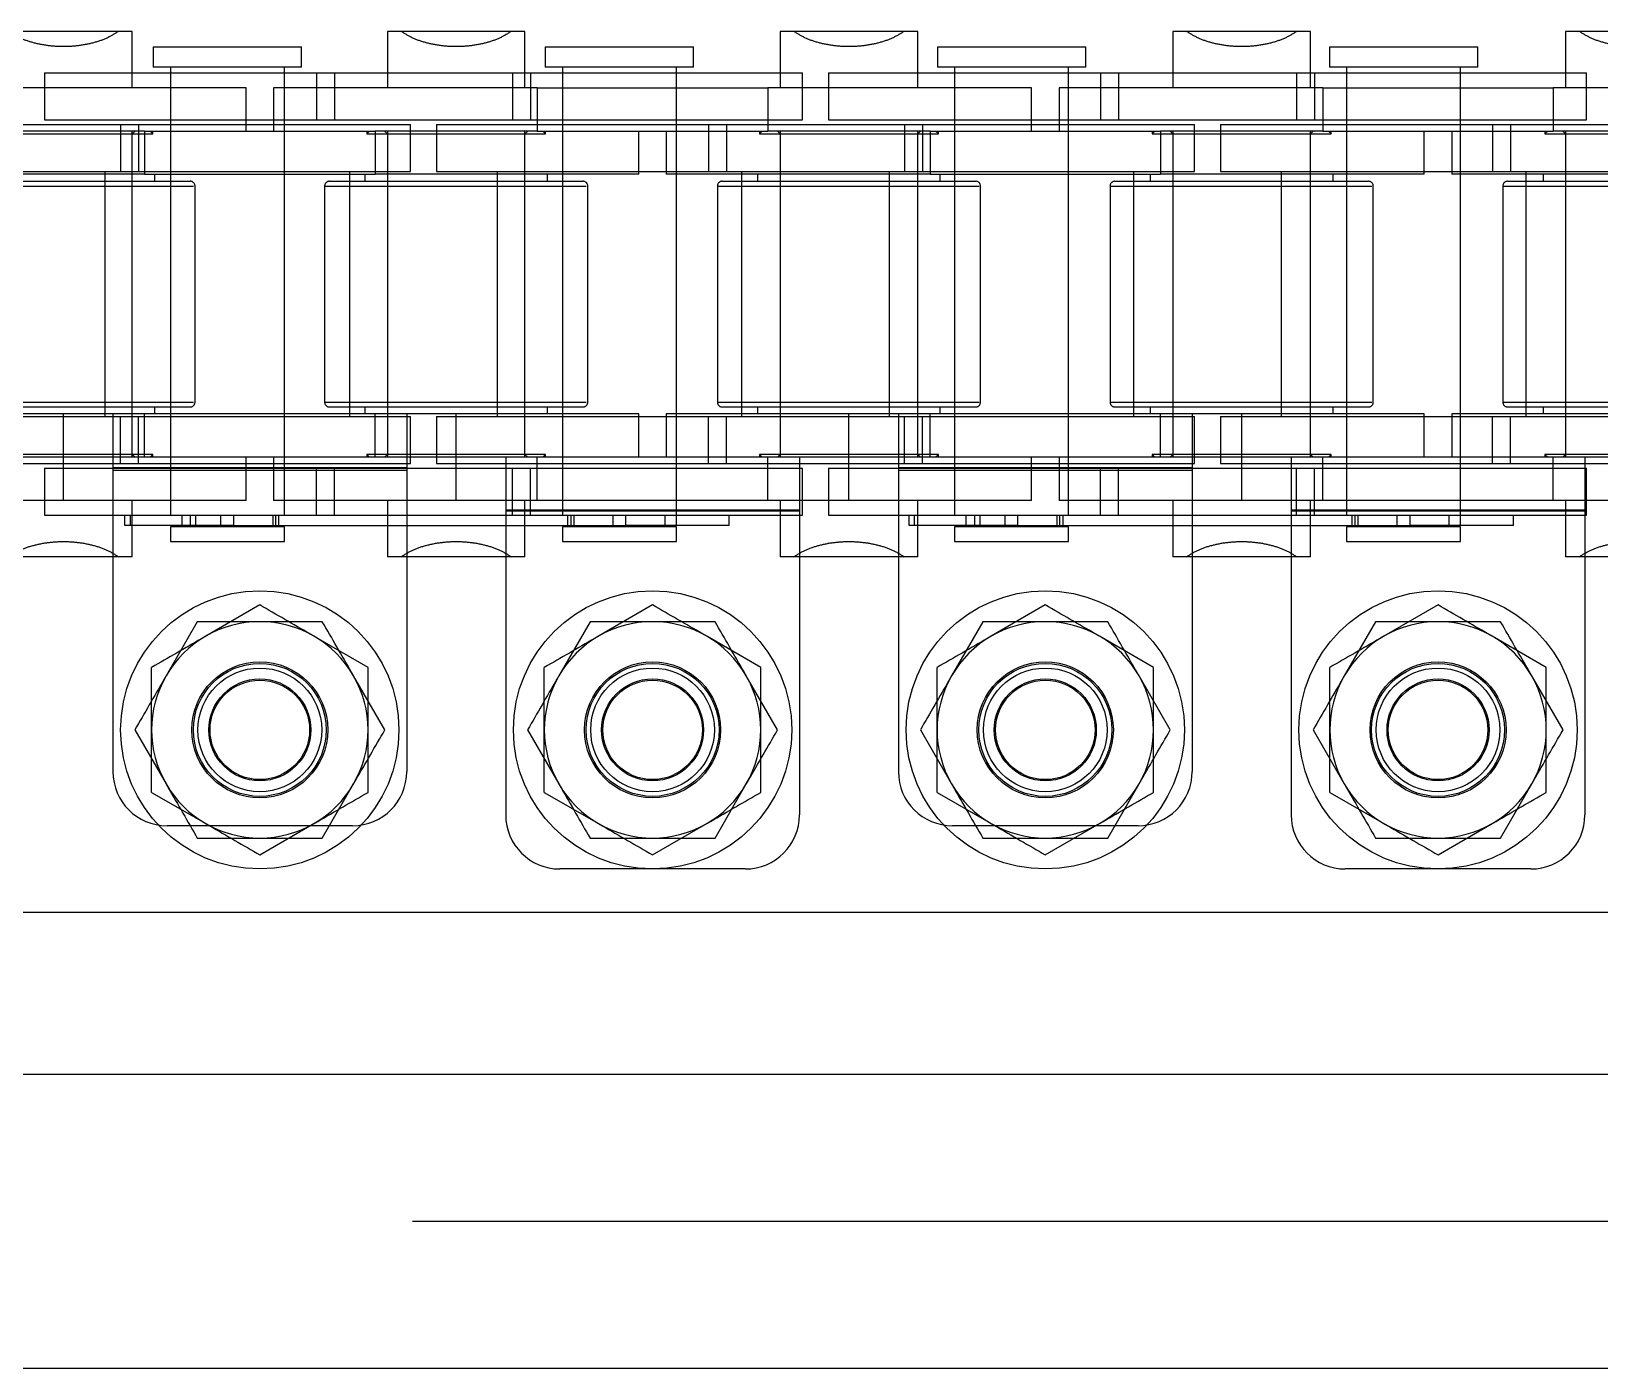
# Model space of a CAD drawing. Header units: metres. Extents: x 0 to 21025, y 0 to 14850.
# Drawn here: x 6210.7 to 6261.4, y 9046.6 to 9089.9 of the extents above; entities that cross this region are included whole.
import ezdxf

# ---------------------------------------------------------------- set-up
doc = ezdxf.new("R2010")
doc.units = ezdxf.units.M
doc.header["$LTSCALE"] = 25
doc.linetypes.add('HIDDEN2', pattern=[4.7625, 3.175, -1.5875])
doc.layers.add('SL4', color=4, linetype='Continuous')
doc.layers.add('ST1', color=7, linetype='HIDDEN2')

msp = doc.modelspace()

# ---------------------------------------------------------------- linework, layer by layer
at = {"layer": 'SL4'}
for p, q in [((5540.514, 9056.144), (6330.277, 9056.144)), ((6490.517, 9046.619), (5540.514, 9046.619))]:
    msp.add_line(p, q, dxfattribs=at)
at = {"layer": 'ST1'}
for p, q in [((6213.509, 9089.884), (6209.949, 9089.884)), ((6213.954, 9089.884), (6213.509, 9089.884)), ((6213.954, 9088.059), (6213.954, 9089.884)), ((6222.649, 9089.884), (6222.204, 9089.884)), ((6222.204, 9089.884), (6222.204, 9088.059)), ((6226.209, 9089.884), (6222.649, 9089.884)), ((6226.654, 9089.884), (6226.209, 9089.884)), ((6226.654, 9088.059), (6226.654, 9089.884)), ((6235.349, 9089.884), (6234.904, 9089.884)), ((6234.904, 9089.884), (6234.904, 9088.059)), ((6238.909, 9089.884), (6235.349, 9089.884)), ((6239.354, 9089.884), (6238.909, 9089.884)), ((6239.354, 9088.059), (6239.354, 9089.884)), ((6248.049, 9089.884), (6247.604, 9089.884)), ((6247.604, 9089.884), (6247.604, 9088.059)), ((6251.609, 9089.884), (6248.049, 9089.884)), ((6252.054, 9089.884), (6251.609, 9089.884)), ((6252.054, 9088.059), (6252.054, 9089.884)), ((6260.749, 9089.884), (6260.304, 9089.884)), ((6260.304, 9089.884), (6260.304, 9088.059)), ((6264.309, 9089.884), (6260.749, 9089.884)), ((6214.632, 9089.384), (6219.429, 9089.384)), ((6214.632, 9089.384), (6214.632, 9088.725)), ((6219.429, 9088.725), (6219.429, 9089.384)), ((6227.31, 9089.384), (6232.107, 9089.384)), ((6227.31, 9089.384), (6227.31, 9088.725)), ((6232.107, 9088.725), (6232.107, 9089.384)), ((6239.989, 9089.384), (6244.786, 9089.384)), ((6239.989, 9089.384), (6239.989, 9088.725)), ((6244.786, 9088.725), (6244.786, 9089.384)), ((6252.667, 9089.384), (6257.464, 9089.384)), ((6252.667, 9089.384), (6252.667, 9088.725)), ((6257.464, 9088.725), (6257.464, 9089.384)), ((6211.111, 9088.541), (6220.492, 9088.541)), ((6211.111, 9088.541), (6211.111, 9087.021)), ((6214.636, 9088.725), (6214.632, 9088.725)), ((6219.429, 9088.725), (6214.636, 9088.725)), ((6215.186, 9088.725), (6215.186, 9074.227)), ((6215.186, 9088.541), (6215.186, 9087.021)), ((6218.876, 9074.227), (6218.876, 9088.725)), ((6218.876, 9087.021), (6218.876, 9088.541)), ((6219.908, 9088.541), (6219.908, 9087.021)), ((6220.492, 9088.541), (6220.492, 9087.021)), ((6220.492, 9088.541), (6226.831, 9088.541)), ((6226.247, 9088.541), (6226.247, 9087.021)), ((6226.831, 9088.541), (6226.831, 9087.021)), ((6226.831, 9088.541), (6235.629, 9088.541)), ((6227.314, 9088.725), (6227.31, 9088.725)), ((6232.107, 9088.725), (6227.314, 9088.725)), ((6227.864, 9088.725), (6227.864, 9074.227)), ((6227.864, 9088.541), (6227.864, 9087.021)), ((6231.554, 9074.227), (6231.554, 9088.725)), ((6231.554, 9087.021), (6231.554, 9088.541)), ((6235.629, 9087.021), (6235.629, 9088.541)), ((6236.467, 9088.541), (6245.849, 9088.541)), ((6236.467, 9088.541), (6236.467, 9087.021)), ((6239.993, 9088.725), (6239.989, 9088.725)), ((6244.786, 9088.725), (6239.993, 9088.725)), ((6240.542, 9088.725), (6240.542, 9074.227)), ((6240.542, 9088.541), (6240.542, 9087.021)), ((6244.232, 9074.227), (6244.232, 9088.725)), ((6244.232, 9087.021), (6244.232, 9088.541)), ((6245.265, 9088.541), (6245.265, 9087.021)), ((6245.849, 9088.541), (6245.849, 9087.021)), ((6245.849, 9088.541), (6252.188, 9088.541)), ((6251.604, 9088.541), (6251.604, 9087.021)), ((6252.188, 9088.541), (6252.188, 9087.021)), ((6252.188, 9088.541), (6260.985, 9088.541)), ((6252.671, 9088.725), (6252.667, 9088.725)), ((6257.464, 9088.725), (6252.671, 9088.725)), ((6253.22, 9088.725), (6253.22, 9074.227)), ((6253.22, 9088.541), (6253.22, 9087.021)), ((6256.91, 9074.227), (6256.91, 9088.725)), ((6256.91, 9087.021), (6256.91, 9088.541)), ((6260.985, 9087.021), (6260.985, 9088.541)), ((6217.634, 9088.059), (6209.107, 9088.059)), ((6217.634, 9086.659), (6217.634, 9088.059)), ((6227.051, 9088.059), (6218.524, 9088.059)), ((6218.524, 9088.059), (6218.524, 9086.659)), ((6227.051, 9088.059), (6227.051, 9086.659)), ((6227.051, 9088.059), (6227.051, 9086.659)), ((6227.051, 9088.059), (6234.507, 9088.059)), ((6234.507, 9088.059), (6234.507, 9086.659)), ((6243.034, 9088.059), (6234.507, 9088.059)), ((6234.507, 9088.059), (6234.507, 9086.659)), ((6243.034, 9086.659), (6243.034, 9088.059)), ((6252.451, 9088.059), (6243.924, 9088.059)), ((6243.924, 9088.059), (6243.924, 9086.659)), ((6252.451, 9088.059), (6252.451, 9086.659)), ((6252.451, 9088.059), (6252.451, 9086.659)), ((6252.451, 9088.059), (6259.907, 9088.059)), ((6259.907, 9088.059), (6259.907, 9086.659)), ((6268.434, 9088.059), (6259.907, 9088.059)), ((6259.907, 9088.059), (6259.907, 9086.659)), ((6207.814, 9086.869), (6214.153, 9086.869)), ((6211.111, 9087.021), (6220.492, 9087.021)), ((6213.569, 9086.869), (6213.569, 9085.349)), ((6214.153, 9086.869), (6214.153, 9085.349)), ((6214.153, 9086.869), (6222.951, 9086.869)), ((6215.186, 9086.869), (6215.186, 9085.349)), ((6218.876, 9085.349), (6218.876, 9086.869)), ((6220.492, 9087.021), (6226.831, 9087.021)), ((6222.951, 9085.349), (6222.951, 9086.869)), ((6223.789, 9086.869), (6233.17, 9086.869)), ((6223.789, 9086.869), (6223.789, 9085.349)), ((6226.831, 9087.021), (6235.629, 9087.021)), ((6227.864, 9086.869), (6227.864, 9085.349)), ((6231.554, 9085.349), (6231.554, 9086.869)), ((6232.586, 9086.869), (6232.586, 9085.349)), ((6233.17, 9086.869), (6233.17, 9085.349)), ((6233.17, 9086.869), (6239.51, 9086.869)), ((6236.467, 9087.021), (6245.849, 9087.021)), ((6238.925, 9086.869), (6238.925, 9085.349)), ((6239.51, 9086.869), (6239.51, 9085.349)), ((6239.51, 9086.869), (6248.307, 9086.869)), ((6240.542, 9086.869), (6240.542, 9085.349)), ((6244.232, 9085.349), (6244.232, 9086.869)), ((6245.849, 9087.021), (6252.188, 9087.021)), ((6248.307, 9085.349), (6248.307, 9086.869)), ((6249.145, 9086.869), (6258.527, 9086.869)), ((6249.145, 9086.869), (6249.145, 9085.349)), ((6252.188, 9087.021), (6260.985, 9087.021)), ((6253.22, 9086.869), (6253.22, 9085.349)), ((6256.91, 9085.349), (6256.91, 9086.869)), ((6257.943, 9086.869), (6257.943, 9085.349)), ((6258.527, 9086.869), (6258.527, 9085.349)), ((6258.527, 9086.869), (6264.866, 9086.869)), ((6208.837, 9086.57), (6214.622, 9086.57)), ((6214.351, 9086.659), (6209.107, 9086.659)), ((6213.954, 9076.109), (6213.954, 9086.659)), ((6213.954, 9086.57), (6214.043, 9086.659)), ((6213.954, 9076.198), (6213.954, 9086.57)), ((6214.351, 9086.659), (6214.351, 9085.259)), ((6214.351, 9086.659), (6214.351, 9085.259)), ((6214.351, 9086.659), (6221.807, 9086.659)), ((6214.622, 9086.57), (6214.533, 9086.659)), ((6214.622, 9086.57), (6214.622, 9086.659)), ((6221.537, 9086.659), (6221.537, 9086.57)), ((6221.626, 9086.659), (6221.537, 9086.57)), ((6221.537, 9086.57), (6227.322, 9086.57)), ((6227.051, 9086.659), (6221.807, 9086.659)), ((6221.807, 9086.659), (6221.807, 9085.259)), ((6227.051, 9086.659), (6221.807, 9086.659)), ((6221.807, 9086.659), (6221.807, 9085.259)), ((6222.115, 9086.659), (6222.204, 9086.57)), ((6222.204, 9086.659), (6222.204, 9076.109)), ((6222.204, 9086.57), (6222.204, 9076.198)), ((6226.654, 9076.109), (6226.654, 9086.659)), ((6226.654, 9086.57), (6226.743, 9086.659)), ((6226.654, 9076.198), (6226.654, 9086.57)), ((6227.051, 9086.659), (6234.507, 9086.659)), ((6227.322, 9086.57), (6227.233, 9086.659)), ((6227.322, 9086.57), (6227.322, 9086.659)), ((6230.334, 9085.259), (6230.334, 9086.659)), ((6231.224, 9086.659), (6231.224, 9085.259)), ((6234.326, 9086.659), (6234.237, 9086.57)), ((6234.237, 9086.659), (6234.237, 9086.57)), ((6234.237, 9086.57), (6240.022, 9086.57)), ((6239.751, 9086.659), (6234.507, 9086.659)), ((6239.751, 9086.659), (6234.507, 9086.659)), ((6234.815, 9086.659), (6234.904, 9086.57)), ((6234.904, 9086.659), (6234.904, 9076.109)), ((6234.904, 9086.57), (6234.904, 9076.198)), ((6239.354, 9076.109), (6239.354, 9086.659)), ((6239.354, 9086.57), (6239.443, 9086.659)), ((6239.354, 9076.198), (6239.354, 9086.57)), ((6239.751, 9086.659), (6239.751, 9085.259)), ((6239.751, 9086.659), (6239.751, 9085.259)), ((6239.751, 9086.659), (6247.207, 9086.659)), ((6240.022, 9086.57), (6239.933, 9086.659)), ((6240.022, 9086.57), (6240.022, 9086.659)), ((6246.937, 9086.659), (6246.937, 9086.57)), ((6247.026, 9086.659), (6246.937, 9086.57)), ((6246.937, 9086.57), (6252.722, 9086.57)), ((6252.451, 9086.659), (6247.207, 9086.659)), ((6247.207, 9086.659), (6247.207, 9085.259)), ((6247.207, 9086.659), (6247.207, 9085.259)), ((6247.515, 9086.659), (6247.604, 9086.57)), ((6247.604, 9086.659), (6247.604, 9076.109)), ((6247.604, 9086.57), (6247.604, 9076.198)), ((6252.054, 9076.109), (6252.054, 9086.659)), ((6252.054, 9086.57), (6252.143, 9086.659)), ((6252.054, 9076.198), (6252.054, 9086.57)), ((6252.451, 9086.659), (6259.907, 9086.659)), ((6252.722, 9086.57), (6252.633, 9086.659)), ((6252.722, 9086.57), (6252.722, 9086.659)), ((6255.734, 9085.259), (6255.734, 9086.659)), ((6256.624, 9086.659), (6256.624, 9085.259)), ((6259.637, 9086.659), (6259.637, 9086.57)), ((6259.726, 9086.659), (6259.637, 9086.57)), ((6259.637, 9086.57), (6265.422, 9086.57)), ((6265.151, 9086.659), (6259.907, 9086.659)), ((6260.215, 9086.659), (6260.304, 9086.57)), ((6260.304, 9086.659), (6260.304, 9076.109)), ((6260.304, 9086.57), (6260.304, 9076.198)), ((6214.351, 9085.259), (6205.824, 9085.259)), ((6207.814, 9085.349), (6214.153, 9085.349)), ((6213.071, 9085.349), (6213.071, 9077.419)), ((6214.153, 9085.349), (6222.951, 9085.349)), ((6214.351, 9085.259), (6221.807, 9085.259)), ((6214.684, 9085.034), (6214.684, 9085.259)), ((6215.186, 9085.349), (6215.186, 9077.419)), ((6218.876, 9077.419), (6218.876, 9085.349)), ((6220.991, 9077.419), (6220.991, 9085.349)), ((6221.474, 9085.259), (6221.474, 9085.034)), ((6230.334, 9085.259), (6221.807, 9085.259)), ((6223.789, 9085.349), (6233.17, 9085.349)), ((6225.749, 9085.349), (6225.749, 9077.419)), ((6227.384, 9085.034), (6227.384, 9085.259)), ((6227.864, 9085.349), (6227.864, 9077.419)), ((6239.751, 9085.259), (6231.224, 9085.259)), ((6231.554, 9077.419), (6231.554, 9085.349)), ((6233.17, 9085.349), (6239.51, 9085.349)), ((6233.669, 9077.419), (6233.669, 9085.349)), ((6234.174, 9085.259), (6234.174, 9085.034)), ((6238.427, 9085.349), (6238.427, 9077.419)), ((6239.51, 9085.349), (6248.307, 9085.349)), ((6239.751, 9085.259), (6247.207, 9085.259)), ((6240.084, 9085.034), (6240.084, 9085.259)), ((6240.542, 9085.349), (6240.542, 9077.419)), ((6244.232, 9077.419), (6244.232, 9085.349)), ((6246.347, 9077.419), (6246.347, 9085.349)), ((6246.874, 9085.259), (6246.874, 9085.034)), ((6255.734, 9085.259), (6247.207, 9085.259)), ((6249.145, 9085.349), (6258.527, 9085.349)), ((6251.105, 9085.349), (6251.105, 9077.419)), ((6252.784, 9085.034), (6252.784, 9085.259)), ((6253.22, 9085.349), (6253.22, 9077.419)), ((6265.151, 9085.259), (6256.624, 9085.259)), ((6256.91, 9077.419), (6256.91, 9085.349)), ((6258.527, 9085.349), (6264.866, 9085.349)), ((6259.025, 9077.419), (6259.025, 9085.349)), ((6259.574, 9085.259), (6259.574, 9085.034)), ((6207.474, 9084.879), (6215.937, 9084.879)), ((6207.629, 9085.034), (6215.829, 9085.034)), ((6215.984, 9077.888), (6215.984, 9084.879)), ((6220.174, 9084.879), (6228.637, 9084.879)), ((6220.174, 9084.879), (6220.174, 9077.888)), ((6220.329, 9085.034), (6228.529, 9085.034)), ((6228.684, 9077.888), (6228.684, 9084.879)), ((6232.874, 9084.879), (6241.337, 9084.879)), ((6232.874, 9084.879), (6232.874, 9077.888)), ((6233.029, 9085.034), (6241.229, 9085.034)), ((6241.384, 9077.888), (6241.384, 9084.879)), ((6245.574, 9084.879), (6254.037, 9084.879)), ((6245.574, 9084.879), (6245.574, 9077.888)), ((6245.729, 9085.034), (6253.929, 9085.034)), ((6254.084, 9077.888), (6254.084, 9084.879)), ((6258.274, 9084.879), (6266.737, 9084.879)), ((6258.274, 9084.879), (6258.274, 9077.888)), ((6258.429, 9085.034), (6266.629, 9085.034)), ((6207.474, 9077.888), (6215.937, 9077.888)), ((6207.629, 9077.733), (6215.829, 9077.733)), ((6214.684, 9077.509), (6214.684, 9077.733)), ((6220.174, 9077.888), (6228.637, 9077.888)), ((6220.329, 9077.733), (6228.529, 9077.733)), ((6221.474, 9077.733), (6221.474, 9077.509)), ((6227.384, 9077.509), (6227.384, 9077.733)), ((6232.874, 9077.888), (6241.337, 9077.888)), ((6233.029, 9077.733), (6241.229, 9077.733)), ((6234.174, 9077.733), (6234.174, 9077.509)), ((6240.084, 9077.509), (6240.084, 9077.733)), ((6245.574, 9077.888), (6254.037, 9077.888)), ((6245.729, 9077.733), (6253.929, 9077.733)), ((6246.874, 9077.733), (6246.874, 9077.509)), ((6252.784, 9077.509), (6252.784, 9077.733)), ((6258.274, 9077.888), (6266.737, 9077.888)), ((6258.429, 9077.733), (6266.629, 9077.733)), ((6259.574, 9077.733), (6259.574, 9077.509)), ((6211.729, 9077.509), (6205.824, 9077.509)), ((6207.814, 9077.419), (6214.153, 9077.419)), ((6211.729, 9076.109), (6211.729, 9077.509)), ((6213.329, 9077.509), (6211.729, 9077.509)), ((6222.829, 9077.509), (6213.329, 9077.509)), ((6213.329, 9077.509), (6213.329, 9075.759)), ((6213.569, 9075.899), (6213.569, 9077.419)), ((6214.153, 9075.899), (6214.153, 9077.419)), ((6214.153, 9077.419), (6222.951, 9077.419)), ((6214.351, 9076.109), (6214.351, 9077.509)), ((6215.186, 9077.419), (6215.186, 9075.899)), ((6218.876, 9075.899), (6218.876, 9077.419)), ((6221.807, 9076.109), (6221.807, 9077.509)), ((6222.829, 9077.509), (6222.829, 9075.759)), ((6224.429, 9077.509), (6222.829, 9077.509)), ((6222.951, 9075.899), (6222.951, 9077.419)), ((6223.789, 9077.419), (6233.17, 9077.419)), ((6223.789, 9077.419), (6223.789, 9075.899)), ((6224.429, 9076.109), (6224.429, 9077.509)), ((6230.334, 9077.509), (6224.429, 9077.509)), ((6227.864, 9077.419), (6227.864, 9075.899)), ((6230.334, 9076.109), (6230.334, 9077.509)), ((6237.129, 9077.509), (6231.224, 9077.509)), ((6231.224, 9077.509), (6231.224, 9076.109)), ((6231.554, 9075.899), (6231.554, 9077.419)), ((6232.586, 9075.899), (6232.586, 9077.419)), ((6233.17, 9075.899), (6233.17, 9077.419)), ((6233.17, 9077.419), (6239.51, 9077.419)), ((6237.129, 9076.109), (6237.129, 9077.509)), ((6238.729, 9077.509), (6237.129, 9077.509)), ((6248.229, 9077.509), (6238.729, 9077.509)), ((6238.729, 9077.509), (6238.729, 9075.759)), ((6238.925, 9075.899), (6238.925, 9077.419)), ((6239.51, 9075.899), (6239.51, 9077.419)), ((6239.51, 9077.419), (6248.307, 9077.419)), ((6239.751, 9076.109), (6239.751, 9077.509)), ((6240.542, 9077.419), (6240.542, 9075.899)), ((6244.232, 9075.899), (6244.232, 9077.419)), ((6247.207, 9076.109), (6247.207, 9077.509)), ((6248.229, 9077.509), (6248.229, 9075.759)), ((6249.829, 9077.509), (6248.229, 9077.509)), ((6248.307, 9075.899), (6248.307, 9077.419)), ((6249.145, 9077.419), (6258.527, 9077.419)), ((6249.145, 9077.419), (6249.145, 9075.899)), ((6249.829, 9076.109), (6249.829, 9077.509)), ((6255.734, 9077.509), (6249.829, 9077.509)), ((6253.22, 9077.419), (6253.22, 9075.899)), ((6255.734, 9076.109), (6255.734, 9077.509)), ((6262.529, 9077.509), (6256.624, 9077.509)), ((6256.624, 9077.509), (6256.624, 9076.109)), ((6256.91, 9075.899), (6256.91, 9077.419)), ((6257.943, 9075.899), (6257.943, 9077.419)), ((6258.527, 9075.899), (6258.527, 9077.419)), ((6258.527, 9077.419), (6264.866, 9077.419)), ((6214.622, 9076.198), (6208.837, 9076.198)), ((6214.043, 9076.109), (6213.954, 9076.198)), ((6214.533, 9076.109), (6214.622, 9076.198)), ((6214.622, 9076.109), (6214.622, 9076.198)), ((6227.322, 9076.198), (6221.537, 9076.198)), ((6221.537, 9076.198), (6221.537, 9076.109)), ((6221.537, 9076.198), (6221.626, 9076.109)), ((6222.204, 9076.198), (6222.115, 9076.109)), ((6226.743, 9076.109), (6226.654, 9076.198)), ((6227.233, 9076.109), (6227.322, 9076.198)), ((6227.322, 9076.109), (6227.322, 9076.198)), ((6240.022, 9076.198), (6234.237, 9076.198)), ((6234.237, 9076.198), (6234.237, 9076.109)), ((6234.237, 9076.198), (6234.326, 9076.109)), ((6234.904, 9076.198), (6234.815, 9076.109)), ((6239.443, 9076.109), (6239.354, 9076.198)), ((6239.933, 9076.109), (6240.022, 9076.198)), ((6240.022, 9076.109), (6240.022, 9076.198)), ((6252.722, 9076.198), (6246.937, 9076.198)), ((6246.937, 9076.198), (6246.937, 9076.109)), ((6246.937, 9076.198), (6247.026, 9076.109)), ((6247.604, 9076.198), (6247.515, 9076.109)), ((6252.143, 9076.109), (6252.054, 9076.198)), ((6252.633, 9076.109), (6252.722, 9076.198)), ((6252.722, 9076.109), (6252.722, 9076.198)), ((6265.422, 9076.198), (6259.637, 9076.198)), ((6259.637, 9076.198), (6259.637, 9076.109)), ((6259.637, 9076.198), (6259.726, 9076.109)), ((6260.304, 9076.198), (6260.215, 9076.109)), ((6207.814, 9075.899), (6214.153, 9075.899)), ((6211.729, 9076.109), (6210.129, 9076.109)), ((6211.111, 9075.747), (6220.492, 9075.747)), ((6211.111, 9075.747), (6211.111, 9074.227)), ((6211.729, 9074.709), (6211.729, 9076.109)), ((6213.329, 9076.109), (6211.729, 9076.109)), ((6222.829, 9076.109), (6213.329, 9076.109)), ((6222.829, 9075.759), (6213.329, 9075.759)), ((6213.329, 9075.759), (6213.329, 9065.934)), ((6222.829, 9075.671), (6213.329, 9075.671)), ((6214.153, 9075.899), (6222.951, 9075.899)), ((6215.186, 9075.747), (6215.186, 9074.227)), ((6217.634, 9074.709), (6217.634, 9076.109)), ((6218.524, 9076.109), (6218.524, 9074.709)), ((6218.876, 9074.227), (6218.876, 9075.747)), ((6219.908, 9074.227), (6219.908, 9075.747)), ((6220.492, 9074.227), (6220.492, 9075.747)), ((6220.492, 9075.747), (6226.831, 9075.747)), ((6224.429, 9076.109), (6222.829, 9076.109)), ((6222.829, 9075.759), (6222.829, 9065.934)), ((6223.789, 9075.899), (6233.17, 9075.899)), ((6224.429, 9074.709), (6224.429, 9076.109)), ((6226.029, 9076.109), (6224.429, 9076.109)), ((6235.529, 9076.109), (6226.029, 9076.109)), ((6226.029, 9076.109), (6226.029, 9074.359)), ((6226.247, 9074.227), (6226.247, 9075.747)), ((6226.831, 9074.227), (6226.831, 9075.747)), ((6226.831, 9075.747), (6235.629, 9075.747)), ((6227.051, 9074.709), (6227.051, 9076.109)), ((6227.864, 9075.747), (6227.864, 9074.227)), ((6231.554, 9073.894), (6231.554, 9075.747)), ((6233.17, 9075.899), (6239.51, 9075.899)), ((6234.507, 9074.709), (6234.507, 9076.109)), ((6235.529, 9076.109), (6235.529, 9074.359)), ((6237.129, 9076.109), (6235.529, 9076.109)), ((6235.629, 9074.227), (6235.629, 9075.747)), ((6236.467, 9075.747), (6245.849, 9075.747)), ((6236.467, 9075.747), (6236.467, 9074.227)), ((6237.129, 9074.709), (6237.129, 9076.109)), ((6238.729, 9076.109), (6237.129, 9076.109)), ((6248.229, 9076.109), (6238.729, 9076.109)), ((6248.229, 9075.759), (6238.729, 9075.759)), ((6238.729, 9075.759), (6238.729, 9065.934)), ((6248.229, 9075.671), (6238.729, 9075.671)), ((6239.51, 9075.899), (6248.307, 9075.899)), ((6240.542, 9075.747), (6240.542, 9074.227)), ((6243.034, 9074.709), (6243.034, 9076.109)), ((6243.924, 9076.109), (6243.924, 9074.709)), ((6244.232, 9074.227), (6244.232, 9075.747)), ((6245.265, 9074.227), (6245.265, 9075.747)), ((6245.849, 9074.227), (6245.849, 9075.747)), ((6245.849, 9075.747), (6252.188, 9075.747)), ((6249.829, 9076.109), (6248.229, 9076.109)), ((6248.229, 9075.759), (6248.229, 9065.934)), ((6249.145, 9075.899), (6258.527, 9075.899)), ((6249.829, 9074.709), (6249.829, 9076.109)), ((6251.429, 9076.109), (6249.829, 9076.109)), ((6260.929, 9076.109), (6251.429, 9076.109)), ((6251.429, 9076.109), (6251.429, 9074.359)), ((6251.604, 9074.227), (6251.604, 9075.747)), ((6252.188, 9074.227), (6252.188, 9075.747)), ((6252.188, 9075.747), (6260.985, 9075.747)), ((6252.451, 9074.709), (6252.451, 9076.109)), ((6253.22, 9075.747), (6253.22, 9074.227)), ((6256.91, 9073.894), (6256.91, 9075.747)), ((6258.527, 9075.899), (6264.866, 9075.899)), ((6259.907, 9074.709), (6259.907, 9076.109)), ((6260.929, 9076.109), (6260.929, 9074.359)), ((6262.529, 9076.109), (6260.929, 9076.109)), ((6260.985, 9074.227), (6260.985, 9075.747)), ((6211.729, 9074.709), (6210.129, 9074.709)), ((6217.634, 9074.709), (6211.729, 9074.709)), ((6213.954, 9072.884), (6213.954, 9074.709)), ((6224.429, 9074.709), (6218.524, 9074.709)), ((6222.204, 9074.709), (6222.204, 9072.884)), ((6226.029, 9074.709), (6224.429, 9074.709)), ((6235.529, 9074.709), (6226.029, 9074.709)), ((6226.654, 9072.884), (6226.654, 9074.709)), ((6234.904, 9074.709), (6234.904, 9072.884)), ((6237.129, 9074.709), (6235.529, 9074.709)), ((6243.034, 9074.709), (6237.129, 9074.709)), ((6239.354, 9072.884), (6239.354, 9074.709)), ((6249.829, 9074.709), (6243.924, 9074.709)), ((6247.604, 9074.709), (6247.604, 9072.884)), ((6251.429, 9074.709), (6249.829, 9074.709)), ((6260.929, 9074.709), (6251.429, 9074.709)), ((6252.054, 9072.884), (6252.054, 9074.709)), ((6260.304, 9074.709), (6260.304, 9072.884)), ((6262.529, 9074.709), (6260.929, 9074.709)), ((6211.111, 9074.227), (6220.492, 9074.227)), ((6213.719, 9073.894), (6213.719, 9074.227)), ((6213.892, 9073.894), (6213.892, 9074.227)), ((6215.555, 9074.227), (6215.555, 9073.858)), ((6215.839, 9073.894), (6215.839, 9074.227)), ((6216.012, 9073.894), (6216.012, 9074.227)), ((6216.823, 9073.894), (6216.823, 9074.227)), ((6217.238, 9073.894), (6217.238, 9074.227)), ((6218.507, 9073.858), (6218.507, 9074.227)), ((6218.595, 9073.894), (6218.595, 9074.227)), ((6218.699, 9073.894), (6218.699, 9074.227)), ((6220.492, 9074.227), (6226.831, 9074.227)), ((6235.529, 9074.396), (6226.029, 9074.396)), ((6235.529, 9074.359), (6226.029, 9074.359)), ((6226.029, 9074.359), (6226.029, 9064.534)), ((6226.831, 9074.227), (6235.629, 9074.227)), ((6228.041, 9073.894), (6228.041, 9074.227)), ((6228.144, 9073.894), (6228.144, 9074.227)), ((6228.233, 9074.227), (6228.233, 9073.858)), ((6229.501, 9073.894), (6229.501, 9074.227)), ((6229.916, 9073.894), (6229.916, 9074.227)), ((6231.185, 9073.858), (6231.185, 9074.227)), ((6233.261, 9073.894), (6233.261, 9074.227)), ((6235.529, 9074.359), (6235.529, 9064.534)), ((6236.467, 9074.227), (6245.849, 9074.227)), ((6239.075, 9073.894), (6239.075, 9074.227)), ((6239.248, 9073.894), (6239.248, 9074.227)), ((6240.911, 9074.227), (6240.911, 9073.858)), ((6241.196, 9073.894), (6241.196, 9074.227)), ((6241.368, 9073.894), (6241.368, 9074.227)), ((6242.179, 9073.894), (6242.179, 9074.227)), ((6242.595, 9073.894), (6242.595, 9074.227)), ((6243.863, 9073.858), (6243.863, 9074.227)), ((6243.952, 9073.894), (6243.952, 9074.227)), ((6244.055, 9073.894), (6244.055, 9074.227)), ((6245.849, 9074.227), (6252.188, 9074.227)), ((6260.929, 9074.396), (6251.429, 9074.396)), ((6260.929, 9074.359), (6251.429, 9074.359)), ((6251.429, 9074.359), (6251.429, 9064.534)), ((6252.188, 9074.227), (6260.985, 9074.227)), ((6253.397, 9073.894), (6253.397, 9074.227)), ((6253.501, 9073.894), (6253.501, 9074.227)), ((6253.589, 9074.227), (6253.589, 9073.858)), ((6254.858, 9073.894), (6254.858, 9074.227)), ((6255.273, 9073.894), (6255.273, 9074.227)), ((6256.541, 9073.858), (6256.541, 9074.227)), ((6258.617, 9073.894), (6258.617, 9074.227)), ((6260.929, 9074.359), (6260.929, 9064.534)), ((6213.892, 9073.894), (6213.719, 9073.894)), ((6217.238, 9073.894), (6213.892, 9073.894)), ((6218.876, 9073.858), (6215.186, 9073.858)), ((6215.186, 9073.858), (6215.186, 9073.384)), ((6217.238, 9073.894), (6229.916, 9073.894)), ((6218.876, 9073.384), (6218.876, 9073.858)), ((6231.554, 9073.858), (6227.864, 9073.858)), ((6227.864, 9073.858), (6227.864, 9073.384)), ((6233.261, 9073.894), (6229.916, 9073.894)), ((6231.554, 9073.384), (6231.554, 9073.858)), ((6239.248, 9073.894), (6239.075, 9073.894)), ((6242.595, 9073.894), (6239.248, 9073.894)), ((6244.232, 9073.858), (6240.542, 9073.858)), ((6240.542, 9073.858), (6240.542, 9073.384)), ((6242.595, 9073.894), (6255.273, 9073.894)), ((6244.232, 9073.384), (6244.232, 9073.858)), ((6256.91, 9073.858), (6253.22, 9073.858)), ((6253.22, 9073.858), (6253.22, 9073.384)), ((6258.617, 9073.894), (6255.273, 9073.894)), ((6256.91, 9073.384), (6256.91, 9073.858)), ((6215.186, 9073.384), (6218.876, 9073.384)), ((6227.864, 9073.384), (6231.554, 9073.384)), ((6240.542, 9073.384), (6244.232, 9073.384)), ((6253.22, 9073.384), (6256.91, 9073.384)), ((6213.509, 9072.884), (6209.949, 9072.884)), ((6213.954, 9072.884), (6213.509, 9072.884)), ((6222.649, 9072.884), (6222.204, 9072.884)), ((6226.209, 9072.884), (6222.649, 9072.884)), ((6226.654, 9072.884), (6226.209, 9072.884)), ((6235.349, 9072.884), (6234.904, 9072.884)), ((6238.909, 9072.884), (6235.349, 9072.884)), ((6239.354, 9072.884), (6238.909, 9072.884)), ((6248.049, 9072.884), (6247.604, 9072.884)), ((6251.609, 9072.884), (6248.049, 9072.884)), ((6252.054, 9072.884), (6251.609, 9072.884)), ((6260.749, 9072.884), (6260.304, 9072.884)), ((6264.309, 9072.884), (6260.749, 9072.884)), ((6218.079, 9071.325), (6216.329, 9070.315)), ((6230.779, 9071.325), (6229.029, 9070.315)), ((6243.479, 9071.325), (6241.729, 9070.315)), ((6256.179, 9071.325), (6254.429, 9070.315)), ((6216.058, 9070.784), (6215.048, 9069.034)), ((6228.758, 9070.784), (6227.748, 9069.034)), ((6241.458, 9070.784), (6240.448, 9069.034)), ((6254.158, 9070.784), (6253.148, 9069.034)), ((6221.579, 9069.304), (6219.829, 9070.315)), ((6234.279, 9069.304), (6232.529, 9070.315)), ((6246.979, 9069.304), (6245.229, 9070.315)), ((6259.679, 9069.304), (6257.929, 9070.315)), ((6222.121, 9067.284), (6221.11, 9069.034)), ((6234.821, 9067.284), (6233.81, 9069.034)), ((6247.521, 9067.284), (6246.51, 9069.034)), ((6260.221, 9067.284), (6259.21, 9069.034)), ((6214.038, 9067.284), (6215.048, 9065.534)), ((6226.738, 9067.284), (6227.748, 9065.534)), ((6239.438, 9067.284), (6240.448, 9065.534)), ((6252.138, 9067.284), (6253.148, 9065.534)), ((6220.1, 9063.784), (6221.11, 9065.534)), ((6232.8, 9063.784), (6233.81, 9065.534)), ((6245.5, 9063.784), (6246.51, 9065.534)), ((6258.2, 9063.784), (6259.21, 9065.534)), ((6214.579, 9065.263), (6216.329, 9064.252)), ((6227.279, 9065.263), (6229.029, 9064.252)), ((6239.979, 9065.263), (6241.729, 9064.252)), ((6252.679, 9065.263), (6254.429, 9064.252)), ((6221.079, 9064.184), (6215.079, 9064.184)), ((6218.079, 9063.242), (6219.829, 9064.252)), ((6230.779, 9063.242), (6232.529, 9064.252)), ((6246.479, 9064.184), (6240.479, 9064.184)), ((6243.479, 9063.242), (6245.229, 9064.252)), ((6256.179, 9063.242), (6257.929, 9064.252)), ((6233.779, 9062.784), (6227.779, 9062.784)), ((6259.179, 9062.784), (6253.179, 9062.784)), ((6183.269, 9061.384), (6290.989, 9061.384)), ((5540.514, 9056.144), (6330.277, 9056.144)), ((6540.514, 9051.381), (5540.514, 9051.381))]:
    msp.add_line(p, q, dxfattribs=at)
for centre, radius in [((6218.079, 9067.284), 4.5), ((6230.779, 9067.284), 4.5), ((6243.479, 9067.284), 4.5), ((6256.179, 9067.284), 4.5), ((6218.079, 9067.284), 2.2), ((6218.079, 9067.284), 2.15), ((6218.079, 9067.284), 2), ((6230.779, 9067.284), 2.2), ((6230.779, 9067.284), 2.15), ((6230.779, 9067.284), 2), ((6243.479, 9067.284), 2.2), ((6243.479, 9067.284), 2.15), ((6243.479, 9067.284), 2), ((6256.179, 9067.284), 2.2), ((6256.179, 9067.284), 2.15), ((6256.179, 9067.284), 2), ((6218.079, 9067.284), 1.65), ((6218.079, 9067.284), 1.61), ((6230.779, 9067.284), 1.65), ((6230.779, 9067.284), 1.61), ((6243.479, 9067.284), 1.65), ((6243.479, 9067.284), 1.61), ((6256.179, 9067.284), 1.65), ((6256.179, 9067.284), 1.61)]:
    msp.add_circle(centre, radius, dxfattribs=at)
for centre, radius, start, end in [((6215.829, 9084.879), 0.155, 0, 90), ((6220.329, 9084.879), 0.155, 90, 180), ((6228.529, 9084.879), 0.155, 0, 90), ((6233.029, 9084.879), 0.155, 90, 180), ((6241.229, 9084.879), 0.155, 0, 90), ((6245.729, 9084.879), 0.155, 90, 180), ((6253.929, 9084.879), 0.155, 0, 90), ((6258.429, 9084.879), 0.155, 90, 180), ((6215.829, 9077.888), 0.155, 270, 0), ((6220.329, 9077.888), 0.155, 180, 270), ((6228.529, 9077.888), 0.155, 270, 0), ((6233.029, 9077.888), 0.155, 180, 270), ((6241.229, 9077.888), 0.155, 270, 0), ((6245.729, 9077.888), 0.155, 180, 270), ((6253.929, 9077.888), 0.155, 270, 0), ((6258.429, 9077.888), 0.155, 180, 270), ((6218.079, 9067.284), 3.5, 90, 150), ((6218.079, 9067.284), 3.5, 30, 90), ((6230.779, 9067.284), 3.5, 90, 150), ((6230.779, 9067.284), 3.5, 30, 90), ((6243.479, 9067.284), 3.5, 90, 150), ((6243.479, 9067.284), 3.5, 30, 90), ((6256.179, 9067.284), 3.5, 90, 150), ((6256.179, 9067.284), 3.5, 30, 90), ((6218.079, 9067.284), 3.5, 150, 210), ((6218.079, 9067.284), 3.5, 330, 30), ((6230.779, 9067.284), 3.5, 150, 210), ((6230.779, 9067.284), 3.5, 330, 30), ((6243.479, 9067.284), 3.5, 150, 210), ((6243.479, 9067.284), 3.5, 330, 30), ((6256.179, 9067.284), 3.5, 150, 210), ((6256.179, 9067.284), 3.5, 330, 30), ((6215.079, 9065.934), 1.75, 180, 270), ((6218.079, 9067.284), 3.5, 210, 270), ((6218.079, 9067.284), 3.5, 270, 330), ((6221.079, 9065.934), 1.75, 270, 0), ((6230.779, 9067.284), 3.5, 210, 270), ((6230.779, 9067.284), 3.5, 270, 330), ((6240.479, 9065.934), 1.75, 180, 270), ((6243.479, 9067.284), 3.5, 210, 270), ((6243.479, 9067.284), 3.5, 270, 330), ((6246.479, 9065.934), 1.75, 270, 0), ((6256.179, 9067.284), 3.5, 210, 270), ((6256.179, 9067.284), 3.5, 270, 330), ((6227.779, 9064.534), 1.75, 180, 270), ((6233.779, 9064.534), 1.75, 270, 0), ((6253.179, 9064.534), 1.75, 180, 270), ((6259.179, 9064.534), 1.75, 270, 0)]:
    msp.add_arc(centre, radius, start, end, dxfattribs=at)
for points, knots in [([(6213.509, 9089.884), (6213.398, 9089.812), (6213.179, 9089.67), (6212.739, 9089.513), (6212.25, 9089.413), (6211.729, 9089.379), (6211.209, 9089.413), (6210.72, 9089.513), (6210.28, 9089.67), (6210.061, 9089.812), (6209.949, 9089.884)], [0, 0, 0, 0, 0.130043, 0.255982, 0.379107, 0.5, 0.620893, 0.744018, 0.869957, 1, 1, 1, 1]), ([(6226.209, 9089.884), (6226.098, 9089.812), (6225.879, 9089.67), (6225.439, 9089.513), (6224.95, 9089.413), (6224.429, 9089.379), (6223.909, 9089.413), (6223.42, 9089.513), (6222.98, 9089.67), (6222.761, 9089.812), (6222.649, 9089.884)], [0, 0, 0, 0, 0.130043, 0.255982, 0.379107, 0.5, 0.620893, 0.744018, 0.869957, 1, 1, 1, 1]), ([(6238.909, 9089.884), (6238.798, 9089.812), (6238.579, 9089.67), (6238.139, 9089.513), (6237.65, 9089.413), (6237.129, 9089.379), (6236.609, 9089.413), (6236.12, 9089.513), (6235.68, 9089.67), (6235.461, 9089.812), (6235.349, 9089.884)], [0, 0, 0, 0, 0.130043, 0.255982, 0.379107, 0.5, 0.620893, 0.744018, 0.869957, 1, 1, 1, 1]), ([(6251.609, 9089.884), (6251.498, 9089.812), (6251.279, 9089.67), (6250.839, 9089.513), (6250.35, 9089.413), (6249.829, 9089.379), (6249.309, 9089.413), (6248.82, 9089.513), (6248.38, 9089.67), (6248.161, 9089.812), (6248.049, 9089.884)], [0, 0, 0, 0, 0.130043, 0.255982, 0.379107, 0.5, 0.620893, 0.744018, 0.869957, 1, 1, 1, 1]), ([(6264.309, 9089.884), (6264.198, 9089.812), (6263.979, 9089.67), (6263.539, 9089.513), (6263.05, 9089.413), (6262.529, 9089.379), (6262.009, 9089.413), (6261.52, 9089.513), (6261.08, 9089.67), (6260.861, 9089.812), (6260.749, 9089.884)], [0, 0, 0, 0, 0.130043, 0.255982, 0.379107, 0.5, 0.620893, 0.744018, 0.869957, 1, 1, 1, 1]), ([(6209.949, 9072.884), (6210.061, 9072.956), (6210.28, 9073.097), (6210.72, 9073.254), (6211.209, 9073.355), (6211.729, 9073.388), (6212.25, 9073.355), (6212.739, 9073.254), (6213.179, 9073.097), (6213.398, 9072.956), (6213.509, 9072.884)], [0, 0, 0, 0, 0.130043, 0.255982, 0.379107, 0.5, 0.620893, 0.744018, 0.869957, 1, 1, 1, 1]), ([(6222.649, 9072.884), (6222.761, 9072.956), (6222.98, 9073.097), (6223.42, 9073.254), (6223.909, 9073.355), (6224.429, 9073.388), (6224.95, 9073.355), (6225.439, 9073.254), (6225.879, 9073.097), (6226.098, 9072.956), (6226.209, 9072.884)], [0, 0, 0, 0, 0.130043, 0.255982, 0.379107, 0.5, 0.620893, 0.744018, 0.869957, 1, 1, 1, 1]), ([(6235.349, 9072.884), (6235.461, 9072.956), (6235.68, 9073.097), (6236.12, 9073.254), (6236.609, 9073.355), (6237.129, 9073.388), (6237.65, 9073.355), (6238.139, 9073.254), (6238.579, 9073.097), (6238.798, 9072.956), (6238.909, 9072.884)], [0, 0, 0, 0, 0.130043, 0.255982, 0.379107, 0.5, 0.620893, 0.744018, 0.869957, 1, 1, 1, 1]), ([(6248.049, 9072.884), (6248.161, 9072.956), (6248.38, 9073.097), (6248.82, 9073.254), (6249.309, 9073.355), (6249.829, 9073.388), (6250.35, 9073.355), (6250.839, 9073.254), (6251.279, 9073.097), (6251.498, 9072.956), (6251.609, 9072.884)], [0, 0, 0, 0, 0.130043, 0.255982, 0.379107, 0.5, 0.620893, 0.744018, 0.869957, 1, 1, 1, 1]), ([(6260.749, 9072.884), (6260.861, 9072.956), (6261.08, 9073.097), (6261.52, 9073.254), (6262.009, 9073.355), (6262.529, 9073.388), (6263.05, 9073.355), (6263.539, 9073.254), (6263.979, 9073.097), (6264.198, 9072.956), (6264.309, 9072.884)], [0, 0, 0, 0, 0.130043, 0.255982, 0.379107, 0.5, 0.620893, 0.744018, 0.869957, 1, 1, 1, 1]), ([(6219.829, 9070.315), (6219.788, 9070.339), (6219.197, 9070.68), (6218.618, 9071.014), (6218.079, 9071.325)], [0, 0, 0, 0, 0.070174, 1, 1, 1, 1]), ([(6232.529, 9070.315), (6232.488, 9070.339), (6231.897, 9070.68), (6231.318, 9071.014), (6230.779, 9071.325)], [0, 0, 0, 0, 0.070174, 1, 1, 1, 1]), ([(6245.229, 9070.315), (6245.188, 9070.339), (6244.597, 9070.68), (6244.018, 9071.014), (6243.479, 9071.325)], [0, 0, 0, 0, 0.070174, 1, 1, 1, 1]), ([(6257.929, 9070.315), (6257.888, 9070.339), (6257.297, 9070.68), (6256.718, 9071.014), (6256.179, 9071.325)], [0, 0, 0, 0, 0.070174, 1, 1, 1, 1]), ([(6218.079, 9070.784), (6217.927, 9070.784), (6217.244, 9070.784), (6216.577, 9070.784), (6216.058, 9070.784)], [0, 0, 0, 0, 0.221869, 1, 1, 1, 1]), ([(6220.1, 9070.784), (6219.969, 9070.784), (6219.312, 9070.784), (6218.628, 9070.784), (6218.079, 9070.784)], [0, 0, 0, 0, 0.198275, 1, 1, 1, 1]), ([(6221.11, 9069.034), (6221.086, 9069.075), (6220.745, 9069.666), (6220.411, 9070.245), (6220.1, 9070.784)], [0, 0, 0, 0, 0.070174, 1, 1, 1, 1]), ([(6230.779, 9070.784), (6230.627, 9070.784), (6229.944, 9070.784), (6229.277, 9070.784), (6228.758, 9070.784)], [0, 0, 0, 0, 0.221869, 1, 1, 1, 1]), ([(6232.8, 9070.784), (6232.669, 9070.784), (6232.012, 9070.784), (6231.328, 9070.784), (6230.779, 9070.784)], [0, 0, 0, 0, 0.198275, 1, 1, 1, 1]), ([(6233.81, 9069.034), (6233.786, 9069.075), (6233.445, 9069.666), (6233.111, 9070.245), (6232.8, 9070.784)], [0, 0, 0, 0, 0.070174, 1, 1, 1, 1]), ([(6243.479, 9070.784), (6243.327, 9070.784), (6242.644, 9070.784), (6241.977, 9070.784), (6241.458, 9070.784)], [0, 0, 0, 0, 0.221869, 1, 1, 1, 1]), ([(6245.5, 9070.784), (6245.369, 9070.784), (6244.712, 9070.784), (6244.028, 9070.784), (6243.479, 9070.784)], [0, 0, 0, 0, 0.198275, 1, 1, 1, 1]), ([(6246.51, 9069.034), (6246.486, 9069.075), (6246.145, 9069.666), (6245.811, 9070.245), (6245.5, 9070.784)], [0, 0, 0, 0, 0.070174, 1, 1, 1, 1]), ([(6256.179, 9070.784), (6256.027, 9070.784), (6255.344, 9070.784), (6254.677, 9070.784), (6254.158, 9070.784)], [0, 0, 0, 0, 0.221869, 1, 1, 1, 1]), ([(6258.2, 9070.784), (6258.069, 9070.784), (6257.412, 9070.784), (6256.728, 9070.784), (6256.179, 9070.784)], [0, 0, 0, 0, 0.198275, 1, 1, 1, 1]), ([(6259.21, 9069.034), (6259.186, 9069.075), (6258.845, 9069.666), (6258.511, 9070.245), (6258.2, 9070.784)], [0, 0, 0, 0, 0.070174, 1, 1, 1, 1]), ([(6216.329, 9070.315), (6216.288, 9070.291), (6215.697, 9069.95), (6215.118, 9069.615), (6214.579, 9069.304)], [0, 0, 0, 0, 0.070174, 1, 1, 1, 1]), ([(6229.029, 9070.315), (6228.988, 9070.291), (6228.397, 9069.95), (6227.818, 9069.615), (6227.279, 9069.304)], [0, 0, 0, 0, 0.070174, 1, 1, 1, 1]), ([(6241.729, 9070.315), (6241.688, 9070.291), (6241.097, 9069.95), (6240.518, 9069.615), (6239.979, 9069.304)], [0, 0, 0, 0, 0.070174, 1, 1, 1, 1]), ([(6254.429, 9070.315), (6254.388, 9070.291), (6253.797, 9069.95), (6253.218, 9069.615), (6252.679, 9069.304)], [0, 0, 0, 0, 0.070174, 1, 1, 1, 1]), ([(6215.048, 9069.034), (6215.024, 9068.992), (6214.683, 9068.401), (6214.349, 9067.822), (6214.038, 9067.284)], [0, 0, 0, 0, 0.070174, 1, 1, 1, 1]), ([(6214.579, 9067.284), (6214.579, 9067.467), (6214.579, 9068.151), (6214.579, 9068.817), (6214.579, 9069.304)], [0, 0, 0, 0, 0.268634, 1, 1, 1, 1]), ([(6221.579, 9067.284), (6221.579, 9067.467), (6221.579, 9068.151), (6221.579, 9068.817), (6221.579, 9069.304)], [0, 0, 0, 0, 0.268634, 1, 1, 1, 1]), ([(6227.748, 9069.034), (6227.724, 9068.992), (6227.383, 9068.401), (6227.049, 9067.822), (6226.738, 9067.284)], [0, 0, 0, 0, 0.070174, 1, 1, 1, 1]), ([(6227.279, 9067.284), (6227.279, 9067.467), (6227.279, 9068.151), (6227.279, 9068.817), (6227.279, 9069.304)], [0, 0, 0, 0, 0.268634, 1, 1, 1, 1]), ([(6234.279, 9067.284), (6234.279, 9067.467), (6234.279, 9068.151), (6234.279, 9068.817), (6234.279, 9069.304)], [0, 0, 0, 0, 0.268634, 1, 1, 1, 1]), ([(6240.448, 9069.034), (6240.424, 9068.992), (6240.083, 9068.401), (6239.749, 9067.822), (6239.438, 9067.284)], [0, 0, 0, 0, 0.070174, 1, 1, 1, 1]), ([(6239.979, 9067.284), (6239.979, 9067.467), (6239.979, 9068.151), (6239.979, 9068.817), (6239.979, 9069.304)], [0, 0, 0, 0, 0.268634, 1, 1, 1, 1]), ([(6246.979, 9067.284), (6246.979, 9067.467), (6246.979, 9068.151), (6246.979, 9068.817), (6246.979, 9069.304)], [0, 0, 0, 0, 0.268634, 1, 1, 1, 1]), ([(6253.148, 9069.034), (6253.124, 9068.992), (6252.783, 9068.401), (6252.449, 9067.822), (6252.138, 9067.284)], [0, 0, 0, 0, 0.070174, 1, 1, 1, 1]), ([(6252.679, 9067.284), (6252.679, 9067.467), (6252.679, 9068.151), (6252.679, 9068.817), (6252.679, 9069.304)], [0, 0, 0, 0, 0.268634, 1, 1, 1, 1]), ([(6259.679, 9067.284), (6259.679, 9067.467), (6259.679, 9068.151), (6259.679, 9068.817), (6259.679, 9069.304)], [0, 0, 0, 0, 0.268634, 1, 1, 1, 1]), ([(6214.579, 9065.263), (6214.579, 9065.432), (6214.579, 9066.091), (6214.579, 9066.775), (6214.579, 9067.284)], [0, 0, 0, 0, 0.257551, 1, 1, 1, 1]), ([(6221.11, 9065.534), (6221.134, 9065.575), (6221.475, 9066.166), (6221.81, 9066.745), (6222.121, 9067.284)], [0, 0, 0, 0, 0.070174, 1, 1, 1, 1]), ([(6221.579, 9065.263), (6221.579, 9065.432), (6221.579, 9066.091), (6221.579, 9066.775), (6221.579, 9067.284)], [0, 0, 0, 0, 0.257551, 1, 1, 1, 1]), ([(6227.279, 9065.263), (6227.279, 9065.432), (6227.279, 9066.091), (6227.279, 9066.775), (6227.279, 9067.284)], [0, 0, 0, 0, 0.257551, 1, 1, 1, 1]), ([(6233.81, 9065.534), (6233.834, 9065.575), (6234.175, 9066.166), (6234.51, 9066.745), (6234.821, 9067.284)], [0, 0, 0, 0, 0.070174, 1, 1, 1, 1]), ([(6234.279, 9065.263), (6234.279, 9065.432), (6234.279, 9066.091), (6234.279, 9066.775), (6234.279, 9067.284)], [0, 0, 0, 0, 0.257551, 1, 1, 1, 1]), ([(6239.979, 9065.263), (6239.979, 9065.432), (6239.979, 9066.091), (6239.979, 9066.775), (6239.979, 9067.284)], [0, 0, 0, 0, 0.257551, 1, 1, 1, 1]), ([(6246.51, 9065.534), (6246.534, 9065.575), (6246.875, 9066.166), (6247.21, 9066.745), (6247.521, 9067.284)], [0, 0, 0, 0, 0.070174, 1, 1, 1, 1]), ([(6246.979, 9065.263), (6246.979, 9065.432), (6246.979, 9066.091), (6246.979, 9066.775), (6246.979, 9067.284)], [0, 0, 0, 0, 0.257551, 1, 1, 1, 1]), ([(6252.679, 9065.263), (6252.679, 9065.432), (6252.679, 9066.091), (6252.679, 9066.775), (6252.679, 9067.284)], [0, 0, 0, 0, 0.257551, 1, 1, 1, 1]), ([(6259.21, 9065.534), (6259.234, 9065.575), (6259.575, 9066.166), (6259.91, 9066.745), (6260.221, 9067.284)], [0, 0, 0, 0, 0.070174, 1, 1, 1, 1]), ([(6259.679, 9065.263), (6259.679, 9065.432), (6259.679, 9066.091), (6259.679, 9066.775), (6259.679, 9067.284)], [0, 0, 0, 0, 0.257551, 1, 1, 1, 1]), ([(6215.048, 9065.534), (6215.072, 9065.492), (6215.413, 9064.901), (6215.748, 9064.322), (6216.058, 9063.784)], [0, 0, 0, 0, 0.070174, 1, 1, 1, 1]), ([(6227.748, 9065.534), (6227.772, 9065.492), (6228.113, 9064.901), (6228.448, 9064.322), (6228.758, 9063.784)], [0, 0, 0, 0, 0.070174, 1, 1, 1, 1]), ([(6240.448, 9065.534), (6240.472, 9065.492), (6240.813, 9064.901), (6241.148, 9064.322), (6241.458, 9063.784)], [0, 0, 0, 0, 0.070174, 1, 1, 1, 1]), ([(6253.148, 9065.534), (6253.172, 9065.492), (6253.513, 9064.901), (6253.848, 9064.322), (6254.158, 9063.784)], [0, 0, 0, 0, 0.070174, 1, 1, 1, 1]), ([(6219.829, 9064.252), (6219.871, 9064.276), (6220.462, 9064.618), (6221.041, 9064.952), (6221.579, 9065.263)], [0, 0, 0, 0, 0.0701742, 1, 1, 1, 1]), ([(6232.529, 9064.252), (6232.571, 9064.276), (6233.162, 9064.618), (6233.741, 9064.952), (6234.279, 9065.263)], [0, 0, 0, 0, 0.0701742, 1, 1, 1, 1]), ([(6245.229, 9064.252), (6245.271, 9064.276), (6245.862, 9064.618), (6246.441, 9064.952), (6246.979, 9065.263)], [0, 0, 0, 0, 0.0701742, 1, 1, 1, 1]), ([(6257.929, 9064.252), (6257.971, 9064.276), (6258.562, 9064.618), (6259.141, 9064.952), (6259.679, 9065.263)], [0, 0, 0, 0, 0.0701742, 1, 1, 1, 1]), ([(6216.329, 9064.252), (6216.371, 9064.229), (6216.962, 9063.887), (6217.541, 9063.553), (6218.079, 9063.242)], [0, 0, 0, 0, 0.070174, 1, 1, 1, 1]), ([(6229.029, 9064.252), (6229.071, 9064.229), (6229.662, 9063.887), (6230.241, 9063.553), (6230.779, 9063.242)], [0, 0, 0, 0, 0.070174, 1, 1, 1, 1]), ([(6241.729, 9064.252), (6241.771, 9064.229), (6242.362, 9063.887), (6242.941, 9063.553), (6243.479, 9063.242)], [0, 0, 0, 0, 0.070174, 1, 1, 1, 1]), ([(6254.429, 9064.252), (6254.471, 9064.229), (6255.062, 9063.887), (6255.641, 9063.553), (6256.179, 9063.242)], [0, 0, 0, 0, 0.070174, 1, 1, 1, 1]), ([(6216.058, 9063.784), (6216.577, 9063.784), (6217.244, 9063.784), (6217.927, 9063.784), (6218.079, 9063.784)], [0, 0, 0, 0, 0.778131, 1, 1, 1, 1]), ([(6218.079, 9063.784), (6218.628, 9063.784), (6219.312, 9063.784), (6219.969, 9063.784), (6220.1, 9063.784)], [0, 0, 0, 0, 0.801725, 1, 1, 1, 1]), ([(6228.758, 9063.784), (6229.277, 9063.784), (6229.944, 9063.784), (6230.627, 9063.784), (6230.779, 9063.784)], [0, 0, 0, 0, 0.778131, 1, 1, 1, 1]), ([(6230.779, 9063.784), (6231.328, 9063.784), (6232.012, 9063.784), (6232.669, 9063.784), (6232.8, 9063.784)], [0, 0, 0, 0, 0.801725, 1, 1, 1, 1]), ([(6241.458, 9063.784), (6241.977, 9063.784), (6242.644, 9063.784), (6243.327, 9063.784), (6243.479, 9063.784)], [0, 0, 0, 0, 0.778131, 1, 1, 1, 1]), ([(6243.479, 9063.784), (6244.028, 9063.784), (6244.712, 9063.784), (6245.369, 9063.784), (6245.5, 9063.784)], [0, 0, 0, 0, 0.801725, 1, 1, 1, 1]), ([(6254.158, 9063.784), (6254.677, 9063.784), (6255.344, 9063.784), (6256.027, 9063.784), (6256.179, 9063.784)], [0, 0, 0, 0, 0.778131, 1, 1, 1, 1]), ([(6256.179, 9063.784), (6256.728, 9063.784), (6257.412, 9063.784), (6258.069, 9063.784), (6258.2, 9063.784)], [0, 0, 0, 0, 0.801725, 1, 1, 1, 1])]:
    msp.add_open_spline(points, degree=3, knots=knots, dxfattribs=at)

doc.saveas('drawing.dxf')
